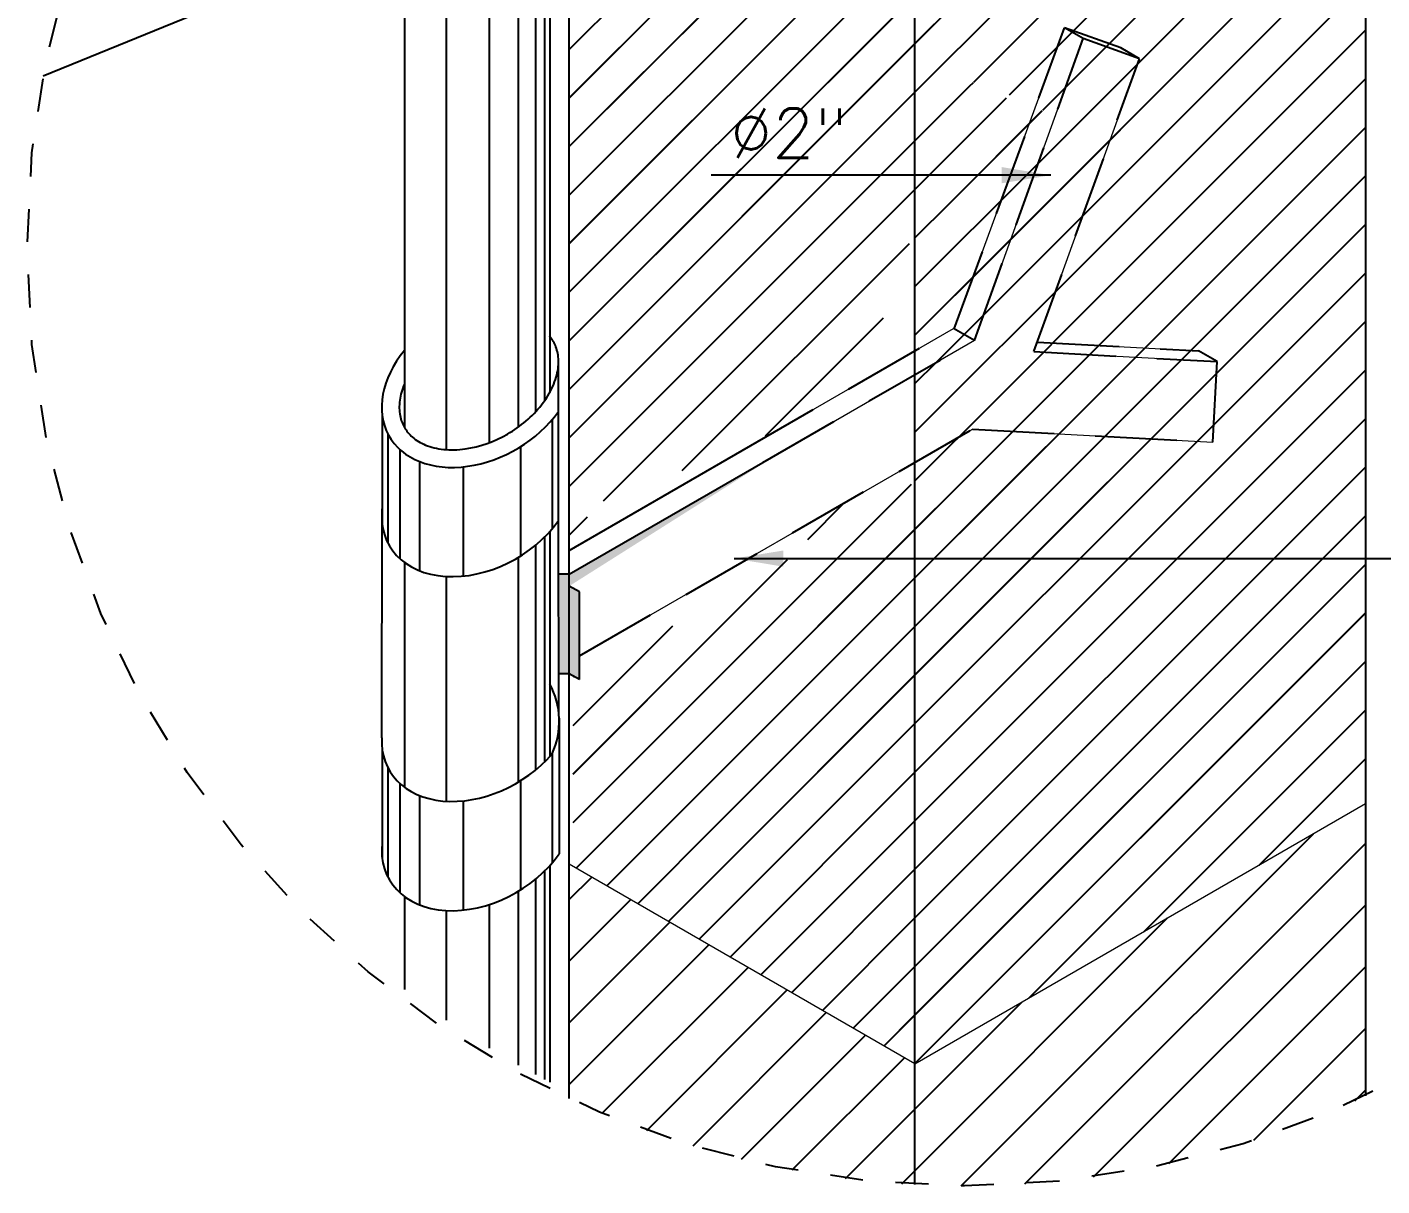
# Model space of a CAD drawing. Header units: inches. Extents: x -7660 to 802, y -193 to 3.
# Drawn here: x 399.208 to 403.341, y -97.661 to -94.126 of the extents above; entities that cross this region are included whole.
import ezdxf

# ---------------------------------------------------------------- set-up
doc = ezdxf.new("R2010")
doc.units = ezdxf.units.IN
doc.header["$MEASUREMENT"] = 0
doc.linetypes.add('DASHDOT', pattern=[1, 0.5, -0.25, 0, -0.25])
doc.linetypes.add('DASHED2', pattern=[0.375, 0.25, -0.125])
for name, color, linetype in [('COTA', 7, 'Continuous'), ('DETALHE', 1, 'Continuous'), ('INDICACAO', 1, 'Continuous')]:
    doc.layers.add(name, color=color, linetype=linetype)
doc.styles.add('ROMANS', font='romans.shx', dxfattribs={"height": 10})
doc.styles.add('Texto Cotas', font='romans.shx')
doc.dimstyles.new('huawei_stand Cota 1-100', dxfattribs={"dimscale": 0, "dimtxt": 0.15, "dimasz": 0.15, "dimexe": 0.1, "dimexo": 0.1, "dimgap": 0.1, "dimtad": 1, "dimzin": 0, "dimdsep": 46, "dimtxsty": 'Texto Cotas', "dimblk": 'ARCHTICK', "dimcen": 0.2, "dimdle": 0.1, "dimclrd": 256, "dimclre": 256, "dimclrt": 256, "dimadec": 0, "dimazin": 0, "dimtfac": 1, "dimtix": 1, "dimtmove": 0, "dimatfit": 3, "dimfxl": 1, "dimtolj": 1, "dimtzin": 0, "dimarcsym": 1})

# ---------------------------------------------------------------- blocks, each defined once
blk = doc.blocks.new('_ArchTick')
at = {"const_width": 0.05}
blk.add_lwpolyline([(-0.5, -0.5), (0.5, 0.5)], dxfattribs=at)
blk = doc.blocks.new('*X135')
at = {"color": 0}
for p, q in [((16071.7, 26059.6), (16416.6, 26404.5)), ((16227.7, 26304), (16293.7, 26369.9)), ((16071.1, 25970.6), (16423, 26322.5)), ((16072.3, 26148.6), (16191.2, 26267.5)), ((16070.5, 25881.6), (16423, 26234.1)), ((15800.9, 25877.2), (16072.3, 26148.6)), ((15800.9, 25965.6), (15982.1, 26146.7)), ((16069.9, 25792.6), (16423, 26145.7)), ((15800.9, 25788.8), (16071.7, 26059.6)), ((15800.9, 26054), (15802, 26055)), ((16069.3, 25703.6), (16423, 26057.4)), ((15806.4, 25705.8), (16071.1, 25970.6)), ((16068.7, 25614.6), (16423, 25969)), ((15862.4, 25673.5), (16070.5, 25881.6)), ((16086.5, 25544.1), (16423, 25880.6)), ((15918.4, 25641.1), (16069.9, 25792.6)), ((16142.6, 25511.7), (16423, 25792.2)), ((15974.5, 25608.8), (16069.3, 25703.6)), ((16198.6, 25479.4), (16423, 25703.8)), ((16030.5, 25576.4), (16068.7, 25614.6)), ((16254.6, 25447), (16423, 25615.4)), ((16310.7, 25414.7), (16423, 25527)), ((16366.7, 25382.3), (16423, 25438.6)), ((16422.8, 25350), (16423, 25350.2))]:
    blk.add_line(p, q, dxfattribs=at)
blk = doc.blocks.new('*X136')
at = {"color": 0}
for p, q in [((16584.1, 27279.1), (17210.1, 27905.1)), ((16672.5, 27279.1), (17243, 27849.6)), ((16495.7, 27279.1), (17000.9, 27784.3)), ((16760.9, 27279.1), (17243, 27761.2)), ((16849.3, 27279.1), (17243, 27672.8)), ((16423, 27294.8), (16791.8, 27663.6)), ((16937.7, 27279.1), (17243, 27584.4)), ((16423, 27383.2), (16582.7, 27542.8)), ((17026, 27279.1), (17243, 27496)), ((17114.4, 27279.1), (17243, 27407.6)), ((17202.8, 27279.1), (17243, 27319.2)), ((16423, 27118), (16584.1, 27279.1)), ((16423, 27206.4), (16495.7, 27279.1)), ((16518.5, 26683.2), (17114.4, 27279.1)), ((16530, 27136.6), (16672.5, 27279.1)), ((16568.2, 26821.2), (17026, 27279.1)), ((16595.1, 27113.3), (16760.9, 27279.1)), ((16617.9, 26959.3), (16937.7, 27279.1)), ((16655.7, 27085.5), (16849.3, 27279.1)), ((16671.2, 26747.4), (17202.8, 27279.1)), ((16769.8, 26757.6), (17243, 27230.9)), ((16423, 27029.6), (16522.4, 27129)), ((16769.8, 26669.3), (17243, 27142.5)), ((16769.8, 26580.9), (17243, 27054.1)), ((16423, 26941.2), (16471.4, 26989.6)), ((16803.4, 26526.1), (17243, 26965.7)), ((16819.4, 26453.7), (17243, 26877.3)), ((16894.8, 26440.7), (17243, 26788.9)), ((16572.9, 26560.8), (16769.8, 26757.6)), ((16489.1, 26565.4), (16671.2, 26747.4)), ((16970.2, 26427.8), (17243, 26700.5)), ((16656.7, 26556.2), (16769.8, 26669.3)), ((17045.6, 26414.8), (17243, 26612.1)), ((16740.5, 26551.6), (16769.8, 26580.9)), ((17121, 26401.8), (17243, 26523.8)), ((16423, 25969), (16894.8, 26440.7)), ((16798.3, 26432.6), (16819.4, 26453.7)), ((17196.4, 26388.8), (17243, 26435.4)), ((16423, 25880.6), (16970.2, 26427.8)), ((16423, 25792.2), (17045.6, 26414.8)), ((16423, 25703.8), (17121, 26401.8)), ((16423, 26322.5), (16500.4, 26399.9)), ((16423, 26234.1), (16584.2, 26395.3)), ((16423, 26145.7), (16668, 26390.8)), ((16423, 25615.4), (17196.4, 26388.8)), ((16423, 26057.4), (16751.8, 26386.2)), ((16423, 25527), (17243, 26347)), ((16423, 25438.6), (17243, 26258.6)), ((16423, 25350.2), (17243, 26170.2)), ((16631.1, 25470), (17243, 26081.8)), ((16840.3, 25590.7), (17243, 25993.4)), ((17049.4, 25711.4), (17243, 25905))]:
    blk.add_line(p, q, dxfattribs=at)
blk = doc.blocks.new('*X134')
at = {"color": 0}
for p, q in [((15793.8, 27726.3), (15849.4, 27781.8)), ((15793.8, 27637.9), (15905.4, 27749.5)), ((15793.8, 27549.5), (15961.5, 27717.1)), ((15793.8, 27461.1), (16017.5, 27684.8)), ((15793.8, 27372.7), (16073.6, 27652.4)), ((15793.8, 27284.3), (16129.6, 27620.1)), ((15793.8, 27195.9), (16185.6, 27587.7)), ((15793.8, 27107.5), (16241.7, 27555.4)), ((15793.8, 27019.1), (16297.7, 27523)), ((15793.8, 26930.8), (16353.7, 27490.7)), ((15793.8, 26842.4), (16409.8, 27458.3)), ((15793.8, 26754), (16423, 27383.2)), ((15793.8, 26665.6), (16423, 27294.8)), ((15793.8, 26577.2), (16423, 27206.4)), ((15793.8, 26488.8), (16423, 27118)), ((15793.8, 26400.4), (16423, 27029.6)), ((15856.2, 26374.5), (16423, 26941.2)), ((15999.5, 26429.4), (16413, 26842.8)), ((16151, 26492.4), (16365.9, 26707.3)), ((15793.8, 26312), (15827, 26345.2))]:
    blk.add_line(p, q, dxfattribs=at)
blk = doc.blocks.new('*X137')
at = {"color": 0}
for p, q in [((16522.4, 27129), (16529.4, 27136)), ((16536.8, 27055), (16589.6, 27107.8)), ((16487.1, 26916.9), (16654.7, 27084.5)), ((16471.4, 26989.6), (16536.8, 27055)), ((16437.4, 26778.8), (16617.9, 26959.3)), ((16423, 26852.9), (16487.1, 26916.9)), ((16423, 26676.1), (16568.2, 26821.2)), ((16423, 26764.5), (16437.4, 26778.8)), ((16462, 26626.7), (16518.5, 26683.2)), ((16423, 26587.7), (16462, 26626.7)), ((16423, 26499.3), (16489.1, 26565.4)), ((16423, 26410.9), (16572.9, 26560.8)), ((16500.4, 26399.9), (16656.7, 26556.2)), ((16584.2, 26395.3), (16740.5, 26551.6)), ((16668, 26390.8), (16803.4, 26526.1)), ((16751.8, 26386.2), (16798.3, 26432.6))]:
    blk.add_line(p, q, dxfattribs=at)
blk = doc.blocks.new('*X139')
at = {"color": 0}
for p, q in [((15793.8, 27726.3), (15849.4, 27781.8)), ((15793.8, 27637.9), (15905.4, 27749.5)), ((15793.8, 27549.5), (15961.5, 27717.1)), ((15793.8, 27461.1), (16017.5, 27684.8)), ((15793.8, 27372.7), (16073.6, 27652.4)), ((15793.8, 27284.3), (16129.6, 27620.1)), ((15793.8, 27195.9), (16185.6, 27587.7)), ((15793.8, 27107.5), (16241.7, 27555.4)), ((15793.8, 27019.1), (16297.7, 27523)), ((15793.8, 26930.8), (16353.7, 27490.7)), ((15793.8, 26842.4), (16409.8, 27458.3)), ((15793.8, 26754), (16423, 27383.2)), ((15793.8, 26665.6), (16423, 27294.8)), ((15793.8, 26577.2), (16423, 27206.4)), ((15793.8, 26488.8), (16423, 27118)), ((15793.8, 26400.4), (16423, 27029.6)), ((15856.2, 26374.5), (16423, 26941.2)), ((15999.5, 26429.4), (16413, 26842.8)), ((16151, 26492.4), (16365.9, 26707.3)), ((15793.8, 26312), (15827, 26345.2))]:
    blk.add_line(p, q, dxfattribs=at)
blk = doc.blocks.new('*X142')
at = {"color": 0}
for p, q in [((16522.4, 27129), (16529.4, 27136)), ((16536.8, 27055), (16589.6, 27107.8)), ((16487.1, 26916.9), (16654.7, 27084.5)), ((16471.4, 26989.6), (16536.8, 27055)), ((16437.4, 26778.8), (16617.9, 26959.3)), ((16423, 26852.9), (16487.1, 26916.9)), ((16423, 26676.1), (16568.2, 26821.2)), ((16423, 26764.5), (16437.4, 26778.8)), ((16462, 26626.7), (16518.5, 26683.2)), ((16423, 26587.7), (16462, 26626.7)), ((16423, 26499.3), (16489.1, 26565.4)), ((16423, 26410.9), (16572.9, 26560.8)), ((16500.4, 26399.9), (16656.7, 26556.2)), ((16584.2, 26395.3), (16740.5, 26551.6)), ((16668, 26390.8), (16803.4, 26526.1)), ((16751.8, 26386.2), (16798.3, 26432.6))]:
    blk.add_line(p, q, dxfattribs=at)
blk = doc.blocks.new('*X140')
at = {"color": 0}
for p, q in [((16071.7, 26059.6), (16416.6, 26404.5)), ((16227.7, 26304), (16293.7, 26369.9)), ((16071.1, 25970.6), (16423, 26322.5)), ((16072.3, 26148.6), (16191.2, 26267.5)), ((16070.5, 25881.6), (16423, 26234.1)), ((15800.9, 25877.2), (16072.3, 26148.6)), ((15800.9, 25965.6), (15982.1, 26146.7)), ((16069.9, 25792.6), (16423, 26145.7)), ((15800.9, 25788.8), (16071.7, 26059.6)), ((15800.9, 26054), (15802, 26055)), ((16069.3, 25703.6), (16423, 26057.4)), ((15806.4, 25705.8), (16071.1, 25970.6)), ((16068.7, 25614.6), (16423, 25969)), ((15862.4, 25673.5), (16070.5, 25881.6)), ((16086.5, 25544.1), (16423, 25880.6)), ((15918.4, 25641.1), (16069.9, 25792.6)), ((16142.6, 25511.7), (16423, 25792.2)), ((15974.5, 25608.8), (16069.3, 25703.6)), ((16198.6, 25479.4), (16423, 25703.8)), ((16030.5, 25576.4), (16068.7, 25614.6)), ((16254.6, 25447), (16423, 25615.4)), ((16310.7, 25414.7), (16423, 25527)), ((16366.7, 25382.3), (16423, 25438.6)), ((16422.8, 25350), (16423, 25350.2))]:
    blk.add_line(p, q, dxfattribs=at)
blk = doc.blocks.new('*X141')
at = {"color": 0}
for p, q in [((16584.1, 27279.1), (17210.1, 27905.1)), ((16672.5, 27279.1), (17243, 27849.6)), ((16495.7, 27279.1), (17000.9, 27784.3)), ((16760.9, 27279.1), (17243, 27761.2)), ((16849.3, 27279.1), (17243, 27672.8)), ((16423, 27294.8), (16791.8, 27663.6)), ((16937.7, 27279.1), (17243, 27584.4)), ((16423, 27383.2), (16582.7, 27542.8)), ((17026, 27279.1), (17243, 27496)), ((17114.4, 27279.1), (17243, 27407.6)), ((17202.8, 27279.1), (17243, 27319.2)), ((16423, 27118), (16584.1, 27279.1)), ((16423, 27206.4), (16495.7, 27279.1)), ((16518.5, 26683.2), (17114.4, 27279.1)), ((16530, 27136.6), (16672.5, 27279.1)), ((16568.2, 26821.2), (17026, 27279.1)), ((16595.1, 27113.3), (16760.9, 27279.1)), ((16617.9, 26959.3), (16937.7, 27279.1)), ((16655.7, 27085.5), (16849.3, 27279.1)), ((16671.2, 26747.4), (17202.8, 27279.1)), ((16769.8, 26757.6), (17243, 27230.9)), ((16423, 27029.6), (16522.4, 27129)), ((16769.8, 26669.3), (17243, 27142.5)), ((16769.8, 26580.9), (17243, 27054.1)), ((16423, 26941.2), (16471.4, 26989.6)), ((16803.4, 26526.1), (17243, 26965.7)), ((16819.4, 26453.7), (17243, 26877.3)), ((16894.8, 26440.7), (17243, 26788.9)), ((16572.9, 26560.8), (16769.8, 26757.6)), ((16489.1, 26565.4), (16671.2, 26747.4)), ((16970.2, 26427.8), (17243, 26700.5)), ((16656.7, 26556.2), (16769.8, 26669.3)), ((17045.6, 26414.8), (17243, 26612.1)), ((16740.5, 26551.6), (16769.8, 26580.9)), ((17121, 26401.8), (17243, 26523.8)), ((16423, 25969), (16894.8, 26440.7)), ((16798.3, 26432.6), (16819.4, 26453.7)), ((17196.4, 26388.8), (17243, 26435.4)), ((16423, 25880.6), (16970.2, 26427.8)), ((16423, 25792.2), (17045.6, 26414.8)), ((16423, 25703.8), (17121, 26401.8)), ((16423, 26322.5), (16500.4, 26399.9)), ((16423, 26234.1), (16584.2, 26395.3)), ((16423, 26145.7), (16668, 26390.8)), ((16423, 25615.4), (17196.4, 26388.8)), ((16423, 26057.4), (16751.8, 26386.2)), ((16423, 25527), (17243, 26347)), ((16423, 25438.6), (17243, 26258.6)), ((16423, 25350.2), (17243, 26170.2)), ((16631.1, 25470), (17243, 26081.8)), ((16840.3, 25590.7), (17243, 25993.4)), ((17049.4, 25711.4), (17243, 25905))]:
    blk.add_line(p, q, dxfattribs=at)
blk = doc.blocks.new('55')
at = {"layer": 'DETALHE'}
h = blk.add_hatch(dxfattribs=at)
h.set_pattern_fill('ANSI31', color=8, scale=0.041897, style=0)
h.set_pattern_definition([(45, (207.39878, -17.28714), (-0.0940604, 0.0940604), [])])
h.paths.add_polyline_path([(307.5465, 14.4384), (306.1723, 13.6451), (306.1723, 13.2765, 0.124361), (307.5465, 13.5474)])
h.paths.add_polyline_path([(306.1723, 13.6451), (305.1179, 14.2539), (305.1179, 13.539, 0.09589), (306.1723, 13.2765)])
for p, q in [((305.0423, 18.6877), (305.0423, 15.667)), ((305.0582, 18.6956), (305.0582, 15.6924)), ((304.962, 18.6459), (304.962, 15.5867)), ((305.0144, 18.6735), (305.0144, 15.6327)), ((304.8739, 18.5962), (304.8739, 15.5424)), ((305.1179, 13.539), (305.1179, 17.7746)), ((303.513, 16.6583), (304.7957, 17.1816)), ((304.7422, 17.1598), (304.7422, 15.5183)), ((304.615, 17.1078), (304.615, 15.5861)), ((305.0853, 15.3016), (305.0849, 15.7854)), ((304.547, 15.6249), (304.547, 15.2917)), ((305.0652, 15.6091), (305.0652, 15.2759)), ((304.5642, 15.5673), (304.5642, 15.2341)), ((304.6006, 15.5193), (304.6006, 15.1861)), ((304.9687, 15.5266), (304.9687, 15.1934)), ((304.6611, 15.4819), (304.6611, 15.1487)), ((304.7946, 15.4657), (304.7946, 15.1325)), ((304.546, 14.6394), (304.547, 15.3377)), ((305.0859, 14.7148), (305.0853, 15.3016)), ((305.0423, 15.2513), (305.0423, 14.5657)), ((305.0582, 15.2678), (305.0582, 14.5823)), ((305.0144, 15.2262), (305.0144, 14.5406)), ((304.615, 15.1742), (304.615, 14.4886)), ((304.962, 15.1894), (304.962, 14.5038)), ((304.7422, 15.1313), (304.7422, 14.4457)), ((305.1179, 15.1384), (305.0855, 15.1384)), ((305.1493, 14.8166), (305.1493, 15.084)), ((305.1179, 14.8347), (305.0858, 14.8347)), ((305.087, 14.6992), (305.087, 14.2853)), ((304.547, 14.6061), (304.547, 14.2729)), ((305.0652, 14.5903), (305.0652, 14.2571)), ((304.5642, 14.5485), (304.5642, 14.2153)), ((304.9687, 14.5078), (304.9687, 14.1746)), ((304.6006, 14.5005), (304.6006, 14.1673)), ((304.6611, 14.4631), (304.6611, 14.1299)), ((304.7946, 14.4469), (304.7946, 14.1137)), ((305.0423, 14.2325), (305.0423, 13.5974)), ((305.0582, 14.249), (305.0582, 13.5892)), ((305.0144, 14.2074), (305.0144, 13.6122)), ((304.615, 14.1554), (304.615, 13.8715)), ((304.962, 14.1706), (304.962, 13.641)), ((304.7422, 14.1125), (304.7422, 13.7784)), ((304.8739, 14.1305), (304.8739, 13.6928))]:
    blk.add_line(p, q, dxfattribs=at)
at = {"layer": 'DETALHE', "color": 1, "linetype": 'ByBlock', "lineweight": 13}
for p, q in [((307.5465, 17.9591), (307.5465, 14.4384)), ((306.1723, 13.6451), (306.1723, 17.1658)), ((306.2923, 15.8864), (306.6285, 16.805)), ((306.8, 16.7434), (306.6285, 16.805)), ((306.6853, 16.7722), (306.6285, 16.805)), ((306.3537, 15.8509), (306.6853, 16.7722)), ((306.8568, 16.7106), (306.6853, 16.7722)), ((306.8568, 16.7106), (306.8, 16.7434)), ((306.54, 15.8305), (306.8568, 16.7106)), ((305.6451, 15.5154), (306.29, 15.8877)), ((306.3537, 15.8509), (306.29, 15.8877)), ((305.7079, 15.4791), (306.3542, 15.8522)), ((306.5457, 15.8463), (307.0374, 15.8194)), ((306.5388, 15.8169), (307.0942, 15.7866)), ((305.1493, 14.8891), (306.3473, 15.5808)), ((306.3473, 15.5808), (307.0808, 15.5407)), ((305.1179, 15.211), (305.6451, 15.5154)), ((305.1179, 15.1384), (305.7079, 15.4791)), ((306.1723, 13.6451), (307.5465, 14.4384)), ((306.1723, 13.6451), (305.1179, 14.2538))]:
    blk.add_line(p, q, dxfattribs=at)
at = {"layer": 'DETALHE', "color": 1}
for p, q in [((307.5465, 17.9591), (307.5465, 13.5474)), ((306.1723, 13.2765), (306.1723, 17.1658)), ((305.1179, 15.211), (305.6451, 15.5154)), ((305.1179, 15.1384), (305.7079, 15.4791))]:
    blk.add_line(p, q, dxfattribs=at)
at = {"layer": 'DETALHE', "linetype": 'ByBlock', "lineweight": 13}
for p, q in [((305.1179, 14.2538), (305.1179, 17.7746)), ((305.0582, 17.4165), (305.0582, 15.6924)), ((304.615, 17.3165), (304.615, 15.5861)), ((305.0423, 17.3519), (305.0423, 15.667)), ((305.0144, 17.3046), (305.0144, 15.6327)), ((304.962, 17.251), (304.962, 15.5867)), ((304.8739, 17.2011), (304.8739, 15.5424)), ((304.7422, 17.1848), (304.7422, 15.5183)), ((305.0853, 15.3016), (305.0849, 15.7854)), ((304.547, 15.6249), (304.547, 15.2917)), ((305.0652, 15.6091), (305.0652, 15.2759)), ((304.5642, 15.5673), (304.5642, 15.2341)), ((304.6006, 15.5193), (304.6006, 15.1861)), ((304.9687, 15.5266), (304.9687, 15.1934)), ((304.6611, 15.4819), (304.6611, 15.1487)), ((304.7946, 15.4657), (304.7946, 15.1325)), ((304.546, 14.6394), (304.547, 15.3377)), ((305.0859, 14.7147), (305.0853, 15.3016)), ((305.0423, 15.2513), (305.0423, 14.5657)), ((305.0582, 15.2678), (305.0582, 14.5823)), ((305.0144, 15.2262), (305.0144, 14.5406)), ((304.615, 15.1742), (304.615, 14.4886)), ((304.962, 15.1894), (304.962, 14.5038)), ((304.7422, 15.1313), (304.7422, 14.4457)), ((305.1179, 15.1384), (305.0855, 15.1384)), ((305.1493, 15.084), (305.1179, 15.1021)), ((305.1493, 14.8166), (305.1493, 15.084)), ((305.1179, 14.8347), (305.0858, 14.8347)), ((305.1493, 14.8166), (305.1179, 14.8347)), ((305.087, 14.6992), (305.087, 14.2853)), ((304.547, 14.6061), (304.547, 14.2729)), ((305.0652, 14.5903), (305.0652, 14.2571)), ((304.5642, 14.5485), (304.5642, 14.2153)), ((304.9687, 14.5078), (304.9687, 14.1746)), ((304.6006, 14.5005), (304.6006, 14.1673)), ((304.6611, 14.4631), (304.6611, 14.1299)), ((304.7946, 14.4469), (304.7946, 14.1137)), ((305.0423, 14.2325), (305.0423, 13.5974)), ((305.0582, 14.249), (305.0582, 13.5892)), ((305.0144, 14.2074), (305.0144, 13.6122)), ((304.615, 14.1554), (304.615, 13.8715)), ((304.962, 14.1706), (304.962, 13.641)), ((304.7422, 14.1125), (304.7422, 13.7784)), ((304.8739, 14.1305), (304.8739, 13.6928))]:
    blk.add_line(p, q, dxfattribs=at)
at = {"layer": 'DETALHE', "color": 1, "linetype": 'DASHED2'}
for p, q in [((306.2923, 15.8864), (306.6285, 16.805)), ((306.8, 16.7434), (306.6285, 16.805)), ((306.6853, 16.7722), (306.6285, 16.805)), ((306.3537, 15.8509), (306.6853, 16.7722)), ((306.8568, 16.7106), (306.6853, 16.7722)), ((306.8568, 16.7106), (306.8, 16.7434)), ((306.5352, 15.8171), (306.8568, 16.7106)), ((305.6451, 15.5154), (306.29, 15.8877)), ((306.3537, 15.8509), (306.29, 15.8877)), ((305.7079, 15.4791), (306.3528, 15.8514)), ((306.5457, 15.8463), (307.0374, 15.8194)), ((306.5352, 15.8171), (307.0942, 15.7866)), ((307.0942, 15.7866), (307.0374, 15.8194)), ((307.0808, 15.5407), (307.0942, 15.7866)), ((305.1493, 14.8892), (306.3473, 15.5808)), ((306.3473, 15.5808), (307.0808, 15.5407))]:
    blk.add_line(p, q, dxfattribs=at)
at = {"layer": 'DETALHE', "linetype": 'DASHED2'}
for p, q in [((305.1493, 15.084), (305.1179, 15.1021)), ((305.1493, 14.8166), (305.1179, 14.8347))]:
    blk.add_line(p, q, dxfattribs=at)
at = {"layer": 'DETALHE', "color": 1, "linetype": 'DASHDOT', "ltscale": 0.05}
blk.add_circle((306.3232, 16.1316), 2.8591, dxfattribs=at)
at = {"layer": 'DETALHE', "linetype": 'ByBlock', "lineweight": 13}
blk.add_arc((304.8489, 14.6902), 0.2383, 335.208, 28.5855, dxfattribs=at)
at = {"layer": 'DETALHE'}
blk.add_arc((304.8489, 14.6902), 0.2383, 335.208, 28.5855, dxfattribs=at)
at = {"layer": 'DETALHE', "linetype": 'ByBlock', "lineweight": 13}
for centre, start_param, end_param in [((304.8421, 15.7171), 2.048329, 5.27714), ((304.8421, 15.3839), 2.651334, 5.27851), ((304.8421, 14.6983), 2.702606, 5.168784), ((304.8421, 14.3651), 2.651334, 5.288924)]:
    blk.add_ellipse(centre, major_axis=(0.2736, 0.1579), ratio=0.723176, start_param=start_param, end_param=end_param, dxfattribs=at)
at = {"layer": 'DETALHE'}
for centre, start_param, end_param in [((304.8421, 15.7171), 2.048329, 5.27714), ((304.8421, 15.3839), 2.651334, 5.27851), ((304.8421, 14.6983), 2.702606, 5.168784), ((304.8421, 14.3651), 2.651334, 5.288924)]:
    blk.add_ellipse(centre, major_axis=(0.2736, 0.1579), ratio=0.723176, start_param=start_param, end_param=end_param, dxfattribs=at)
at = {"layer": 'DETALHE', "linetype": 'ByBlock', "lineweight": 13}
blk.add_open_spline([(304.615, 15.719), (304.6076, 15.7016), (304.603, 15.6846), (304.5985, 15.6518), (304.599, 15.6361), (304.6043, 15.6085), (304.609, 15.5965), (304.6211, 15.5755), (304.6291, 15.5655), (304.6504, 15.5471), (304.6637, 15.5388), (304.6956, 15.5257), (304.7144, 15.521), (304.7555, 15.5168), (304.7779, 15.5173), (304.8459, 15.5268), (304.8898, 15.5428), (304.9693, 15.5887), (305.0051, 15.6186), (305.0473, 15.6728), (305.0589, 15.692), (305.0758, 15.7297), (305.0811, 15.7483), (305.0858, 15.7825), (305.0853, 15.7981), (305.08, 15.8257), (305.0753, 15.8377), (305.0692, 15.8482), (305.0691, 15.8486), (305.0689, 15.8489), (305.0684, 15.8496), (305.0682, 15.85), (305.0678, 15.8507), (305.0676, 15.851), (305.0671, 15.8518), (305.0669, 15.8521), (305.0664, 15.8528), (305.0662, 15.8532), (305.0657, 15.8539), (305.0655, 15.8543), (305.065, 15.855), (305.0648, 15.8553), (305.064, 15.8564), (305.0635, 15.8571), (305.0625, 15.8585), (305.062, 15.8592), (305.0612, 15.8603), (305.0609, 15.8606), (305.0604, 15.8613), (305.0601, 15.8617), (305.0596, 15.8624), (305.0593, 15.8627), (305.0587, 15.8634), (305.0584, 15.8638), (305.0582, 15.8641)], degree=3, knots=[1.188352, 1.188352, 1.188352, 1.188352, 1.313182, 1.313182, 1.448623, 1.448623, 1.584064, 1.584064, 1.719505, 1.719505, 1.854945, 1.854945, 1.990386, 1.990386, 2.125827, 2.125827, 2.396708, 2.396708, 2.66759, 2.66759, 2.803031, 2.803031, 2.938471, 2.938471, 3.073912, 3.073912, 3.209353, 3.209353, 3.209353, 3.334183, 3.334183, 3.469624, 3.469624, 3.605064, 3.605064, 3.740505, 3.740505, 3.875946, 3.875946, 4.011387, 4.011387, 4.146827, 4.146827, 4.417709, 4.417709, 4.68859, 4.68859, 4.824031, 4.824031, 4.959472, 4.959472, 5.094913, 5.094913, 5.230353, 5.230353, 5.230353, 5.230353], dxfattribs=at)
at = {"layer": 'DETALHE'}
blk.add_open_spline([(304.615, 15.719), (304.6076, 15.7016), (304.603, 15.6846), (304.5985, 15.6518), (304.599, 15.6361), (304.6043, 15.6085), (304.609, 15.5965), (304.6211, 15.5755), (304.6291, 15.5655), (304.6504, 15.5471), (304.6637, 15.5388), (304.6956, 15.5257), (304.7144, 15.521), (304.7555, 15.5168), (304.7779, 15.5173), (304.8459, 15.5268), (304.8898, 15.5428), (304.9693, 15.5887), (305.0051, 15.6186), (305.0473, 15.6728), (305.0589, 15.692), (305.0758, 15.7297), (305.0811, 15.7483), (305.0858, 15.7825), (305.0853, 15.7981), (305.08, 15.8257), (305.0753, 15.8377), (305.0692, 15.8482), (305.0691, 15.8486), (305.0689, 15.8489), (305.0684, 15.8496), (305.0682, 15.85), (305.0678, 15.8507), (305.0676, 15.851), (305.0671, 15.8518), (305.0669, 15.8521), (305.0664, 15.8528), (305.0662, 15.8532), (305.0657, 15.8539), (305.0655, 15.8543), (305.065, 15.855), (305.0648, 15.8553), (305.064, 15.8564), (305.0635, 15.8571), (305.0625, 15.8585), (305.062, 15.8592), (305.0612, 15.8603), (305.0609, 15.8606), (305.0604, 15.8613), (305.0601, 15.8617), (305.0596, 15.8624), (305.0593, 15.8627), (305.0587, 15.8634), (305.0584, 15.8638), (305.0582, 15.8641)], degree=3, knots=[1.188352, 1.188352, 1.188352, 1.188352, 1.313182, 1.313182, 1.448623, 1.448623, 1.584064, 1.584064, 1.719505, 1.719505, 1.854945, 1.854945, 1.990386, 1.990386, 2.125827, 2.125827, 2.396708, 2.396708, 2.66759, 2.66759, 2.803031, 2.803031, 2.938471, 2.938471, 3.073912, 3.073912, 3.209353, 3.209353, 3.209353, 3.334183, 3.334183, 3.469624, 3.469624, 3.605064, 3.605064, 3.740505, 3.740505, 3.875946, 3.875946, 4.011387, 4.011387, 4.146827, 4.146827, 4.417709, 4.417709, 4.68859, 4.68859, 4.824031, 4.824031, 4.959472, 4.959472, 5.094913, 5.094913, 5.230353, 5.230353, 5.230353, 5.230353], dxfattribs=at)
at = {"layer": 'DETALHE', "color": 1, "linetype": 'ByBlock', "lineweight": 13}
blk.add_solid([(305.1179, 15.1384), (305.7821, 15.5219), (305.1179, 15.1021), (305.7821, 15.5219)], dxfattribs=at)
at = {"layer": 'DETALHE', "color": 1}
blk.add_solid([(305.1179, 15.1384), (305.7821, 15.5219), (305.1179, 15.1021), (305.7821, 15.5219)], dxfattribs=at)
at = {"layer": 'DETALHE', "linetype": 'ByBlock', "lineweight": 13}
for points in [[(305.0855, 15.1384), (305.1179, 15.1384), (305.0858, 14.8347), (305.1179, 14.8347)], [(305.1179, 15.1021), (305.1493, 15.084), (305.1179, 14.8347), (305.1493, 14.8166)]]:
    blk.add_solid(points, dxfattribs=at)
at = {"layer": 'DETALHE'}
for points in [[(305.0855, 15.1384), (305.1179, 15.1384), (305.0858, 14.8347), (305.1179, 14.8347)], [(305.1179, 15.1021), (305.1493, 15.084), (305.1179, 14.8347), (305.1493, 14.8166)]]:
    blk.add_solid(points, dxfattribs=at)
at = {"layer": 'DETALHE', "color": 9, "linetype": 'ByBlock', "lineweight": 13, "xscale": 0.001675861480452945, "yscale": 0.001675861480452945, "zscale": 0.001675861480452945}
for name in ['*X136', '*X134', '*X135']:
    blk.add_blockref(name, (278.6496, -28.8378), dxfattribs=at)
at = {"layer": 'DETALHE', "color": 8, "xscale": 0.001675861480452945, "yscale": 0.001675861480452945, "zscale": 0.001675861480452945}
for name in ['*X141', '*X139', '*X142', '*X140']:
    blk.add_blockref(name, (278.6496, -28.8377), dxfattribs=at)
at = {"layer": 'DETALHE', "linetype": 'ByBlock', "lineweight": 13, "xscale": 0.001675861480452945, "yscale": 0.001675861480452945, "zscale": 0.001675861480452945}
blk.add_blockref('*X137', (278.6496, -28.8378), dxfattribs=at)

msp = doc.modelspace()

# ---------------------------------------------------------------- texts
at = {"layer": 'INDICACAO', "color": 7, "insert": (401.35231, -94.37483), "char_height": 0.15, "width": 1.0606353, "attachment_point": 1, "style": 'ROMANS'}
msp.add_mtext('{\\C256;Ø2"}', dxfattribs=at)

# ---------------------------------------------------------------- leaders
at = {"layer": 'INDICACAO'}
for points in [[(402.33117, -94.57802), (401.68169, -94.57802), (401.29525, -94.57802)], [(401.36515, -95.74736), (405.26337, -95.74736), (406.30772, -95.74736)]]:
    msp.add_leader(points, dimstyle='huawei_stand Cota 1-100', override={"dimscale": 1, "dimtad": 0, "dimfxl": 5, "dimfxlon": 1, "dimtfill": 1, "dimtfillclr": 256}, dxfattribs=at)

# ---------------------------------------------------------------- next in the draw order: block references
at = {"layer": 'COTA'}
msp.add_blockref('55', (95.74419, -110.93332), dxfattribs=at)

doc.saveas('drawing.dxf')
